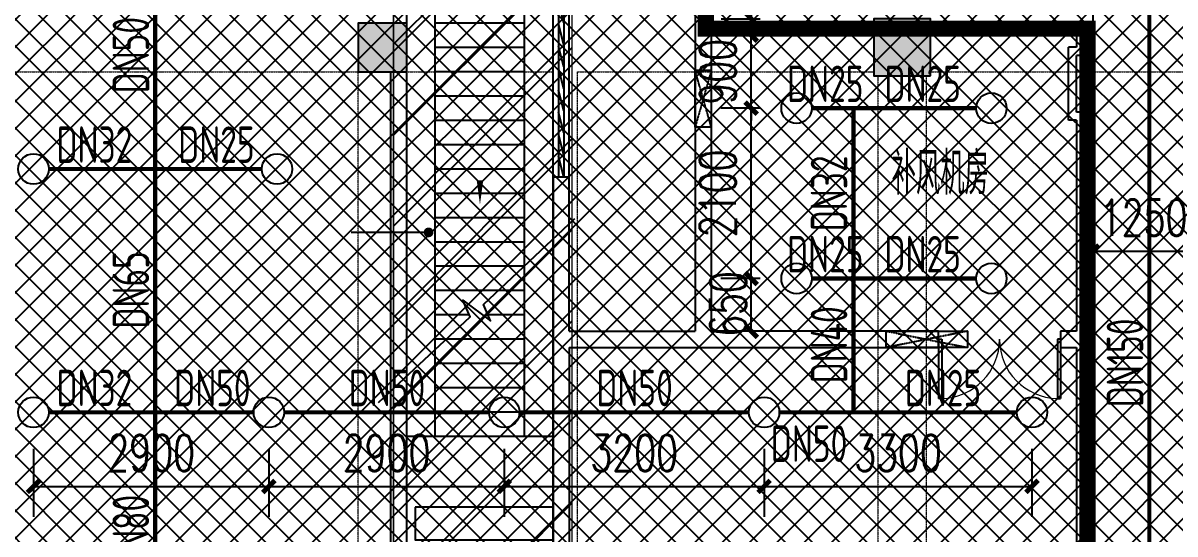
# Model space of a CAD drawing. Extents: x 6824721 to 16538177, y 2478193 to 6665639.
# Drawn here: x 8711935 to 8726125, y 2813701 to 2820001 of the extents above; entities that cross this region are included whole.
import ezdxf

# ---------------------------------------------------------------- set-up
doc = ezdxf.new("R2010")
doc.units = 0
doc.header["$LTSCALE"] = 10
doc.linetypes.add('DASH', pattern=[0.35, 0.25, -0.1])
for name, color, linetype in [('0-wo', 8, 'Continuous'), ('PUB_HATCH', 8, 'Continuous'), ('S-梁-虚线', 4, 'DASH'), ('W-EQUIP_喷头', 7, 'Continuous'), ('W-PIPE-喷淋', 6, 'Continuous'), ('W-PIPE-喷淋中', 6, 'Continuous'), ('W-TEXT_喷淋', 7, 'Continuous'), ('W-TWT_DIM', 3, 'Continuous'), ('WALL', 9, 'Continuous'), ('画水辅助', 6, 'Continuous')]:
    doc.layers.add(name, color=color, linetype=linetype)
doc.layers.add('钢梁', color=141, linetype='Continuous', lineweight=18)
doc.styles.add('8B2_02', font='tssdeng.shx', dxfattribs={"width": 0.7, "bigfont": 'TSSDCHN.shx'})
doc.styles.add('_TCH_DIM_T3', font='SIMPLEX', dxfattribs={"width": 0.705882, "bigfont": 'GBCBIG'})
doc.dimstyles.new('_TWT_ARCH&&150', dxfattribs={"dimtxt": 446.25, "dimasz": 150, "dimexe": 375, "dimexo": 450, "dimgap": 189.375, "dimtad": 1, "dimdec": 0, "dimzin": 0, "dimdsep": 46, "dimtxsty": '_TCH_DIM_T3', "dimblk": 'ARCHTICK', "dimcen": 0.09, "dimclrt": 7, "dimazin": 2, "dimtfac": 1, "dimtdec": 0, "dimtix": 1, "dimtmove": 2, "dimatfit": 3, "dimfxl": 0, "dimtolj": 1, "dimtzin": 0, "dimarcsym": 0})

# ---------------------------------------------------------------- blocks, each defined once
blk = doc.blocks.new('A$C405108C4')
at = {"color": 252, "linetype": 'DASH'}
for points in [[(11850, -124733), (11650, -125433)], [(11850, -125433), (11650, -124733)], [(15005, -127950), (14005, -128150)], [(14005, -127950), (15005, -128150)]]:
    blk.add_lwpolyline(points, dxfattribs=at)
at = {"layer": '画水辅助', "color": 4}
for points in [[(11650, -124733), (11850, -124733), (11850, -125433), (11650, -125433)], [(14005, -127950), (15005, -127950), (15005, -128150), (14005, -128150)]]:
    blk.add_lwpolyline(points, close=True, dxfattribs=at)
blk = doc.blocks.new('_FZH')
blk.add_lwpolyline([(-0.5, -0.5), (0.5, -0.5), (0.5, 0.5), (-0.5, 0.5)], close=True)
at = {"layer": 'PUB_HATCH'}
blk.add_solid([(-0.5, -0.5), (0.5, -0.5), (-0.5, 0.5), (0.5, 0.5)], dxfattribs=at)
blk = doc.blocks.new('$WINLIB2D$00000039')
at = {"color": 0}
for points in [[(-0.5, 0.5), (-0.5, -0.5)], [(0.5, 0.5), (-0.5, 0.5)], [(0.5, -0.5), (0.5, 0.5)], [(-0.5, 0.1667), (0.5, 0.1667)], [(-0.3839, -0.1667), (-0.448, 0.1667)], [(-0.3159, -0.1667), (-0.38, 0.1667)], [(-0.2479, -0.1667), (-0.312, 0.1667)], [(-0.1799, -0.1667), (-0.244, 0.1667)], [(-0.1119, -0.1667), (-0.176, 0.1667)], [(-0.0439, -0.1667), (-0.108, 0.1667)], [(0.0241, -0.1667), (-0.04, 0.1667)], [(0.0921, -0.1667), (0.028, 0.1667)], [(0.16, -0.1667), (0.0959, 0.1667)], [(0.228, -0.1667), (0.1639, 0.1667)], [(0.296, -0.1667), (0.2319, 0.1667)], [(0.364, -0.1667), (0.2999, 0.1667)], [(0.432, -0.1667), (0.3679, 0.1667)], [(0.5, -0.1667), (0.4359, 0.1667)], [(-0.4519, -0.1667), (-0.5, 0.0836)], [(-0.5, -0.1667), (0.5, -0.1667)], [(0.5, -0.5), (-0.5, -0.5)]]:
    blk.add_lwpolyline(points, dxfattribs=at)
blk = doc.blocks.new('$DorLib2D$00000002')
for p, q in [((-0.5, 0), (-0.5, 0.4875)), ((-0.475, 0.4875), (-0.5, 0.4875)), ((-0.475, 0), (-0.475, 0.4875)), ((0.475, 0), (0.475, 0.4875)), ((0.475, 0.4875), (0.5, 0.4875)), ((0.5, 0), (0.5, 0.4875)), ((-0.5, 0), (-0.475, 0)), ((0.5, 0), (0.475, 0))]:
    blk.add_line(p, q)
at = {"lineweight": 13}
for centre, start, end in [((-0.4875, 0), 0, 88.53072), ((0.4875, 0), 91.46928, 180)]:
    blk.add_arc(centre, 0.4875, start, end, dxfattribs=at)
blk = doc.blocks.new('jkytk')
h = blk.add_hatch()
h.set_pattern_fill('ANSI31', color=252, scale=500)
h.set_pattern_definition([(45, (8493122.4, 3120586.9), (-561.266, 561.266), [])])
h.paths.add_polyline_path([(8411114, 2815627), (8411114, 2830527), (8409964, 2830527), (8409964, 2832927), (8413314, 2832927), (8413314, 2815627)])
at = {"color": 1, "const_width": 20}
blk.add_lwpolyline([(8411114, 2815627), (8411114, 2830527), (8409964, 2830527), (8409964, 2832927), (8413314, 2832927), (8413314, 2815627), (8411114, 2815627)], dxfattribs=at)
at = {"layer": 'WALL', "color": 1, "const_width": 200}
for points in [[(8397664, 2936327), (8397664, 2880827), (8403014, 2880827), (8403014, 2877127), (8414015, 2877127), (8414015, 2855577), (8419664, 2855577), (8419664, 2833027), (8414964, 2833027), (8414964, 2828577), (8419664, 2828577), (8419664, 2819527)], [(8397664, 2833027), (8397664, 2796726), (8417164, 2796726), (8417164, 2801677), (8425839, 2801652), (8425839, 2802402), (8425839, 2819527), (8419664, 2819527), (8419664, 2828577), (8414964, 2828577), (8414964, 2833027), (8397664, 2833027)]]:
    blk.add_lwpolyline(points, dxfattribs=at)
blk = doc.blocks.new('LIANGMOBAN')
at = {"layer": 'S-梁-虚线', "color": 8, "lineweight": 18}
for p, q in [((1839391, 105428), (1846591, 105428)), ((1846591, 97028), (1846591, 105428)), ((1847191, 105428), (1848991, 105428)), ((1847191, 98653), (1847191, 105428)), ((1848991, 105428), (1848991, 98653)), ((1849291, 105428), (1852941, 105428)), ((1849291, 97028), (1849291, 105428)), ((1852991, 105378), (1852991, 97078)), ((1853591, 97078), (1853591, 105378)), ((1853641, 105428), (1861266, 105428))]:
    blk.add_line(p, q, dxfattribs=at)
blk = doc.blocks.new('_ArchTick')
at = {"color": 0, "linetype": 'ByBlock', "const_width": 0.4}
blk.add_lwpolyline([(-0.5, -0.5), (0.5, 0.5)], dxfattribs=at)
blk = doc.blocks.new('*D777')
at = {"layer": 'Defpoints', "color": 0, "transparency": 16777216}
for p in [(8712064, 2815201), (8714964, 2815201), (8714964, 2814288)]:
    blk.add_point(p, dxfattribs=at)
at = {"layer": 'W-TWT_DIM', "color": 0, "lineweight": -2, "transparency": 16777216}
for p, q in [((8712064, 2814751), (8712064, 2813913)), ((8714964, 2814751), (8714964, 2813913)), ((8712064, 2814288), (8714964, 2814288))]:
    blk.add_line(p, q, dxfattribs=at)
at = {"layer": 'W-TWT_DIM', "color": 0, "lineweight": -2, "transparency": 16777216, "xscale": 150, "yscale": 150, "zscale": 150, "rotation": 180}
blk.add_blockref('_ArchTick', (8712064, 2814288), dxfattribs=at)
at = {"layer": 'W-TWT_DIM', "color": 0, "lineweight": -2, "transparency": 16777216, "xscale": 150, "yscale": 150, "zscale": 150}
blk.add_blockref('_ArchTick', (8714964, 2814288), dxfattribs=at)
at = {"layer": 'W-TWT_DIM', "color": 7, "transparency": 16777216, "insert": (8713514, 2814700), "char_height": 446.2, "attachment_point": 5, "style": '_TCH_DIM_T3'}
blk.add_mtext('\\A1;2900', dxfattribs=at)
blk = doc.blocks.new('*D778')
at = {"layer": 'Defpoints', "color": 0, "transparency": 16777216}
for p in [(8714964, 2815201), (8717864, 2815201), (8717864, 2814288)]:
    blk.add_point(p, dxfattribs=at)
at = {"layer": 'W-TWT_DIM', "color": 0, "lineweight": -2, "transparency": 16777216}
for p, q in [((8714964, 2814751), (8714964, 2813913)), ((8717864, 2814751), (8717864, 2813913)), ((8714964, 2814288), (8717864, 2814288))]:
    blk.add_line(p, q, dxfattribs=at)
at = {"layer": 'W-TWT_DIM', "color": 0, "lineweight": -2, "transparency": 16777216, "xscale": 150, "yscale": 150, "zscale": 150, "rotation": 180}
blk.add_blockref('_ArchTick', (8714964, 2814288), dxfattribs=at)
at = {"layer": 'W-TWT_DIM', "color": 0, "lineweight": -2, "transparency": 16777216, "xscale": 150, "yscale": 150, "zscale": 150}
blk.add_blockref('_ArchTick', (8717864, 2814288), dxfattribs=at)
at = {"layer": 'W-TWT_DIM', "color": 7, "transparency": 16777216, "insert": (8716414, 2814700), "char_height": 446.2, "attachment_point": 5, "style": '_TCH_DIM_T3'}
blk.add_mtext('\\A1;2900', dxfattribs=at)
blk = doc.blocks.new('*D779')
at = {"layer": 'Defpoints', "color": 0, "transparency": 16777216}
for p in [(8717864, 2815201), (8721064, 2815201), (8721064, 2814288)]:
    blk.add_point(p, dxfattribs=at)
at = {"layer": 'W-TWT_DIM', "color": 0, "lineweight": -2, "transparency": 16777216}
for p, q in [((8717864, 2814751), (8717864, 2813913)), ((8721064, 2814751), (8721064, 2813913)), ((8717864, 2814288), (8721064, 2814288))]:
    blk.add_line(p, q, dxfattribs=at)
at = {"layer": 'W-TWT_DIM', "color": 0, "lineweight": -2, "transparency": 16777216, "xscale": 150, "yscale": 150, "zscale": 150, "rotation": 180}
blk.add_blockref('_ArchTick', (8717864, 2814288), dxfattribs=at)
at = {"layer": 'W-TWT_DIM', "color": 0, "lineweight": -2, "transparency": 16777216, "xscale": 150, "yscale": 150, "zscale": 150}
blk.add_blockref('_ArchTick', (8721064, 2814288), dxfattribs=at)
at = {"layer": 'W-TWT_DIM', "color": 7, "transparency": 16777216, "insert": (8719464, 2814700), "char_height": 446.2, "attachment_point": 5, "style": '_TCH_DIM_T3'}
blk.add_mtext('\\A1;3200', dxfattribs=at)
blk = doc.blocks.new('*D780')
at = {"layer": 'Defpoints', "color": 0, "transparency": 16777216}
for p in [(8721064, 2815201), (8724364, 2815201), (8724364, 2814288)]:
    blk.add_point(p, dxfattribs=at)
at = {"layer": 'W-TWT_DIM', "color": 0, "lineweight": -2, "transparency": 16777216}
for p, q in [((8721064, 2814751), (8721064, 2813913)), ((8724364, 2814751), (8724364, 2813913)), ((8721064, 2814288), (8724364, 2814288))]:
    blk.add_line(p, q, dxfattribs=at)
at = {"layer": 'W-TWT_DIM', "color": 0, "lineweight": -2, "transparency": 16777216, "xscale": 150, "yscale": 150, "zscale": 150, "rotation": 180}
blk.add_blockref('_ArchTick', (8721064, 2814288), dxfattribs=at)
at = {"layer": 'W-TWT_DIM', "color": 0, "lineweight": -2, "transparency": 16777216, "xscale": 150, "yscale": 150, "zscale": 150}
blk.add_blockref('_ArchTick', (8724364, 2814288), dxfattribs=at)
at = {"layer": 'W-TWT_DIM', "color": 7, "transparency": 16777216, "insert": (8722714, 2814700), "char_height": 446.2, "attachment_point": 5, "style": '_TCH_DIM_T3'}
blk.add_mtext('\\A1;3300', dxfattribs=at)
blk = doc.blocks.new('*D912')
at = {"layer": 'Defpoints', "color": 0, "transparency": 16777216}
for p in [(8720906, 2816851), (8721464, 2816851), (8721464, 2816201)]:
    blk.add_point(p, dxfattribs=at)
at = {"layer": 'W-TWT_DIM', "color": 0, "lineweight": -2, "transparency": 16777216}
for p, q in [((8721014, 2816851), (8720531, 2816851)), ((8720906, 2816201), (8720906, 2816851)), ((8721014, 2816201), (8720531, 2816201))]:
    blk.add_line(p, q, dxfattribs=at)
at = {"layer": 'W-TWT_DIM', "color": 0, "lineweight": -2, "transparency": 16777216, "xscale": 150, "yscale": 150, "zscale": 150}
for p, rotation in [((8720906, 2816851), 90), ((8720906, 2816201), 270)]:
    blk.add_blockref('_ArchTick', p, dxfattribs=dict(at, rotation=rotation))
at = {"layer": 'W-TWT_DIM', "color": 7, "transparency": 16777216, "insert": (8720621, 2816537), "char_height": 446.2, "attachment_point": 5, "rotation": 90, "style": '_TCH_DIM_T3'}
blk.add_mtext('\\A1;650', dxfattribs=at)
blk = doc.blocks.new('*D913')
at = {"layer": 'Defpoints', "color": 0, "transparency": 16777216}
for p in [(8720906, 2818951), (8721464, 2818951), (8721464, 2816851)]:
    blk.add_point(p, dxfattribs=at)
at = {"layer": 'W-TWT_DIM', "color": 0, "lineweight": -2, "transparency": 16777216}
for p, q in [((8721014, 2818951), (8720531, 2818951)), ((8720906, 2816851), (8720906, 2818951)), ((8721014, 2816851), (8720531, 2816851))]:
    blk.add_line(p, q, dxfattribs=at)
at = {"layer": 'W-TWT_DIM', "color": 0, "lineweight": -2, "transparency": 16777216, "xscale": 150, "yscale": 150, "zscale": 150}
for p, rotation in [((8720906, 2818951), 90), ((8720906, 2816851), 270)]:
    blk.add_blockref('_ArchTick', p, dxfattribs=dict(at, rotation=rotation))
at = {"layer": 'W-TWT_DIM', "color": 7, "transparency": 16777216, "insert": (8720494, 2817901), "char_height": 446.2, "attachment_point": 5, "rotation": 90, "style": '_TCH_DIM_T3'}
blk.add_mtext('\\A1;2100', dxfattribs=at)
blk = doc.blocks.new('*D914')
at = {"layer": 'Defpoints', "color": 0, "transparency": 16777216}
for p in [(8720906, 2819851), (8721464, 2819851), (8721464, 2818951)]:
    blk.add_point(p, dxfattribs=at)
at = {"layer": 'W-TWT_DIM', "color": 0, "lineweight": -2, "transparency": 16777216}
for p, q in [((8720906, 2819851), (8720906, 2820001)), ((8721014, 2819851), (8720531, 2819851)), ((8720906, 2818951), (8720906, 2819851)), ((8721014, 2818951), (8720531, 2818951)), ((8720906, 2818951), (8720906, 2818801))]:
    blk.add_line(p, q, dxfattribs=at)
at = {"layer": 'W-TWT_DIM', "color": 0, "lineweight": -2, "transparency": 16777216, "xscale": 150, "yscale": 150, "zscale": 150}
for p, rotation in [((8720906, 2819851), 270), ((8720906, 2818951), 90)]:
    blk.add_blockref('_ArchTick', p, dxfattribs=dict(at, rotation=rotation))
at = {"layer": 'W-TWT_DIM', "color": 7, "transparency": 16777216, "insert": (8720494, 2819401), "char_height": 446.2, "attachment_point": 5, "rotation": 90, "style": '_TCH_DIM_T3'}
blk.add_mtext('\\A1;900', dxfattribs=at)
blk = doc.blocks.new('*D1044')
at = {"layer": 'Defpoints', "color": 0, "transparency": 16777216}
for p in [(8720909, 2820951), (8721464, 2820951), (8721464, 2820051)]:
    blk.add_point(p, dxfattribs=at)
at = {"layer": 'W-TWT_DIM', "color": 0, "lineweight": -2, "transparency": 16777216}
for p, q in [((8720909, 2820951), (8720909, 2821101)), ((8721014, 2820951), (8720534, 2820951)), ((8720909, 2820051), (8720909, 2820951)), ((8721014, 2820051), (8720534, 2820051)), ((8720909, 2820051), (8720909, 2819901))]:
    blk.add_line(p, q, dxfattribs=at)
at = {"layer": 'W-TWT_DIM', "color": 0, "lineweight": -2, "transparency": 16777216, "xscale": 150, "yscale": 150, "zscale": 150}
for p, rotation in [((8720909, 2820951), 270), ((8720909, 2820051), 90)]:
    blk.add_blockref('_ArchTick', p, dxfattribs=dict(at, rotation=rotation))
at = {"layer": 'W-TWT_DIM', "color": 7, "transparency": 16777216, "insert": (8720497, 2820501), "char_height": 446.2, "attachment_point": 5, "rotation": 90, "style": '_TCH_DIM_T3'}
blk.add_mtext('\\A1;900', dxfattribs=at)
blk = doc.blocks.new('*D1325')
at = {"layer": 'Defpoints', "color": 0, "transparency": 16777216}
for p in [(8725114, 2818201), (8726364, 2818201), (8726364, 2817188)]:
    blk.add_point(p, dxfattribs=at)
at = {"layer": 'W-TWT_DIM', "color": 0, "lineweight": -2, "transparency": 16777216}
for p, q in [((8725114, 2817751), (8725114, 2816813)), ((8726364, 2817751), (8726364, 2816813)), ((8725114, 2817188), (8724964, 2817188)), ((8725114, 2817188), (8726364, 2817188)), ((8726364, 2817188), (8726514, 2817188))]:
    blk.add_line(p, q, dxfattribs=at)
at = {"layer": 'W-TWT_DIM', "color": 0, "lineweight": -2, "transparency": 16777216, "xscale": 150, "yscale": 150, "zscale": 150}
blk.add_blockref('_ArchTick', (8725114, 2817188), dxfattribs=at)
at = {"layer": 'W-TWT_DIM', "color": 0, "lineweight": -2, "transparency": 16777216, "xscale": 150, "yscale": 150, "zscale": 150, "rotation": 180}
blk.add_blockref('_ArchTick', (8726364, 2817188), dxfattribs=at)
at = {"layer": 'W-TWT_DIM', "color": 7, "transparency": 16777216, "insert": (8725739, 2817601), "char_height": 446.2, "attachment_point": 5, "style": '_TCH_DIM_T3'}
blk.add_mtext('\\A1;1250', dxfattribs=at)
blk = doc.blocks.new('$TwtSys$00000125')
blk.add_circle((0, 0, 0), 1)

msp = doc.modelspace()

# ---------------------------------------------------------------- hatches: boundary and pattern name
h = msp.add_hatch()
h.set_pattern_fill('ANSI37', color=8, scale=150)
h.set_pattern_definition([(45, (8303016.86, 2710265.2), (-168.3798, 168.3798), []), (135, (8303016.86, 2710265.2), (-168.3798, -168.3798), [])])
h.paths.add_polyline_path([(8824414.1, 2949451.5), (8824414.1, 2935151.5), (8842714.1, 2935151.5), (8842714.1, 2879526.5), (8827964.1, 2879526.5), (8827964.1, 2881476.5), (8830839.1, 2881476.5), (8830939.1, 2886876.5), (8804334.6, 2886876.5), (8804142.3, 2820149.7), (8833564.1, 2820152.3), (8833564.1, 2817714.5), (8841204.8, 2810768), (8839163.9, 2808501.4), (8843102.6, 2804955), (8820829.2, 2780217.9), (8820829.2, 2770055.4), (8785124.6, 2730401.5), (8708264.1, 2730401.5), (8708264.1, 2736351.5), (8695014.1, 2750701.5), (8695014.1, 2775001.5), (8703014.1, 2775002.8), (8703014.1, 2949451.5), (8712039.3, 2949451.5)])

# ---------------------------------------------------------------- linework, layer by layer
at = {"layer": '0-wo', "color": 8}
for p, q in [((8720214.1, 2824301.5), (8720214.1, 2819951.5)), ((8725114.1, 2822451.5), (8725114.1, 2819951.5)), ((8716664.1, 2815648.7), (8716664.1, 2820601.5)), ((8717014.1, 2815977.2), (8717014.1, 2820601.5)), ((8718114.1, 2817001.5), (8718114.1, 2820601.5)), ((8718464.1, 2817337.7), (8718464.1, 2820601.5)), ((8718114.1, 2820001.5), (8717014.1, 2820001.5)), ((8720214.1, 2819951.5), (8720214.1, 2816201.5)), ((8720414.1, 2819851.5), (8722414.1, 2819851.5)), ((8720414.1, 2819851.5), (8720414.1, 2816201.5)), ((8723114.1, 2819851.5), (8724114.1, 2819851.5)), ((8724114.1, 2819851.5), (8724914.1, 2819851.5)), ((8724914.1, 2819851.5), (8724914.1, 2819703)), ((8725114.1, 2819951.5), (8725114.1, 2819603)), ((8718114.1, 2819701.5), (8717014.1, 2819701.5)), ((8724814.1, 2818803), (8724814.1, 2819703)), ((8724914.1, 2819703), (8724814.1, 2819703)), ((8724914.1, 2818903), (8724914.1, 2819603)), ((8725114.1, 2819603), (8724914.1, 2819603)), ((8716464.1, 2811001.5), (8716464.1, 2819401.5)), ((8716664.1, 2811001.5), (8716664.1, 2819401.5)), ((8718114.1, 2819401.5), (8717014.1, 2819401.5)), ((8718114.1, 2819101.5), (8717014.1, 2819101.5)), ((8725114.1, 2818903), (8724914.1, 2818903)), ((8725114.1, 2818903), (8725114.1, 2816101.5)), ((8718114.1, 2818801.5), (8717014.1, 2818801.5)), ((8724914.1, 2818803), (8724814.1, 2818803)), ((8724914.1, 2818803), (8724914.1, 2816201.5)), ((8718114.1, 2818501.5), (8717014.1, 2818501.5)), ((8718114.1, 2818201.5), (8717014.1, 2818201.5)), ((8718664.1, 2818101.5), (8718464.1, 2818101.5)), ((8718464.1, 2818101.5), (8718464.1, 2816101.5)), ((8718664.1, 2816201.5), (8718664.1, 2818101.5)), ((8718114.1, 2817901.5), (8717014.1, 2817901.5)), ((8718114.1, 2817601.5), (8717014.1, 2817601.5)), ((8716931, 2817420.2), (8715976.2, 2817420.2)), ((8716931, 2817420.2), (8715976.2, 2817420.2)), ((8716931, 2817420.2), (8715976.2, 2817420.2)), ((8718114.1, 2817301.5), (8717014.1, 2817301.5)), ((8718114.1, 2817001.5), (8717014.1, 2817001.5)), ((8717786, 2816701.5), (8717014.1, 2816701.5)), ((8717431.7, 2816401.5), (8717014.1, 2816401.5)), ((8718664.1, 2816201.5), (8720214.1, 2816201.5)), ((8723214.1, 2816201.5), (8720414.1, 2816201.5)), ((8723214.1, 2816001.5), (8723214.1, 2816201.5)), ((8724914.1, 2816201.5), (8724714.1, 2816201.5)), ((8724714.1, 2816201.5), (8724714.1, 2816001.5)), ((8717146.6, 2816101.5), (8717014.1, 2816101.5)), ((8718464.1, 2816101.5), (8718464.1, 2811001.5)), ((8725114.1, 2816101.5), (8725114.1, 2811001.5)), ((8718664.1, 2816001.5), (8720314.1, 2816001.5)), ((8718664.1, 2816001.5), (8718664.1, 2811001.5)), ((8720314.1, 2816001.5), (8723214.1, 2816001.5)), ((8724714.1, 2816001.5), (8724914.1, 2816001.5)), ((8724914.1, 2816001.5), (8724914.1, 2810801.5))]:
    msp.add_line(p, q, dxfattribs=at)
at = {"layer": '0-wo', "color": 8, "linetype": 'DASH', "lineweight": -3, "ltscale": 2}
for p, q in [((8718464.1, 2791801.5), (8718464.1, 2817337.7)), ((8718114.1, 2814901.5), (8718114.1, 2817001.5)), ((8718114.1, 2816701.5), (8717786, 2816701.5)), ((8718114.1, 2816401.5), (8717662.9, 2816401.5)), ((8718114.1, 2816101.5), (8717146.6, 2816101.5)), ((8717014.1, 2814901.5), (8717014.1, 2815977.2)), ((8718114.1, 2815801.5), (8717014.1, 2815801.5)), ((8716664.1, 2791801.5), (8716664.1, 2815648.7)), ((8718114.1, 2815501.5), (8717014.1, 2815501.5)), ((8718114.1, 2815201.5), (8717014.1, 2815201.5)), ((8718464.1, 2814901.5), (8716664.1, 2814901.5))]:
    msp.add_line(p, q, dxfattribs=at)
at = {"layer": '0-wo', "color": 8}
msp.add_lwpolyline([(8717564.1, 2820602.6, 0, 0, 0), (8717564.1, 2817760.9, 0, 80, 0), (8717564.1, 2818060.9, 0, 0, 0)], format="xyseb", dxfattribs=at)
for points in [[(8716314.6, 2815320.8), (8717441.6, 2816378.3), (8717353.6, 2816583.7), (8717695, 2816328.1), (8717605.7, 2816532.3), (8718732.7, 2817589.8)], [(8716764.1, 2814030.9), (8716764.1, 2813630.9), (8718464.1, 2813630.9), (8718464.1, 2814030.9), (8716764.1, 2814030.9)]]:
    msp.add_lwpolyline(points, dxfattribs=at)
at = {"layer": '0-wo', "color": 8, "const_width": 60}
msp.add_lwpolyline([(8716961, 2817420.2, 1), (8716901, 2817420.2, 1)], format="xyb", close=True, dxfattribs=at)
msp.add_lwpolyline([(8716961, 2817420.2, 1), (8716901, 2817420.2, 1)], format="xyb", close=True, dxfattribs=at)
msp.add_lwpolyline([(8716961, 2817420.2, 1), (8716901, 2817420.2, 1)], format="xyb", close=True, dxfattribs=at)
msp.add_lwpolyline([(8716961, 2817420.2, 1), (8716901, 2817420.2, 1)], format="xyb", close=True, dxfattribs=at)
at = {"layer": 'W-PIPE-喷淋', "ltscale": 1.5, "const_width": 52.5}
for points in [[(8721651.6, 2818951.5), (8722164.1, 2818951.5)], [(8722164.1, 2818951.5), (8722164.1, 2816851.5)], [(8722164.1, 2818951.5), (8723676.6, 2818951.5)], [(8721651.6, 2816851.5), (8722164.1, 2816851.5)], [(8722164.1, 2816851.5), (8723676.6, 2816851.5)]]:
    msp.add_lwpolyline(points, dxfattribs=at)
at = {"layer": 'W-PIPE-喷淋中', "ltscale": 1.5, "const_width": 52.5}
for points in [[(8725809.5, 2808437.8), (8725809.5, 2823268.4)], [(8713564.1, 2818201.5), (8713564.1, 2821001.5)], [(8712251.6, 2818201.5), (8713564.1, 2818201.5)], [(8713564.1, 2818201.5), (8714876.6, 2818201.5)], [(8713564.1, 2818201.5), (8713564.1, 2815201.5)], [(8722164.1, 2816851.5), (8722164.1, 2815201.5)], [(8713564.1, 2815201.5), (8712251.6, 2815201.5)], [(8714776.6, 2815201.5), (8713564.1, 2815201.5)], [(8713564.1, 2815201.5), (8713564.1, 2812201.5)], [(8715151.6, 2815201.5), (8717676.6, 2815201.5)], [(8718051.6, 2815201.5), (8720876.6, 2815201.5)], [(8721251.6, 2815201.5), (8722164.1, 2815201.5)], [(8722164.1, 2815201.5), (8724176.6, 2815201.5)]]:
    msp.add_lwpolyline(points, dxfattribs=at)

# ---------------------------------------------------------------- block references
msp.add_blockref('jkytk', (305383.7, -8645.8))
at = {"layer": '0-wo', "color": 8}
msp.add_blockref('A$C405108C4', (8708564.1, 2944151.5), dxfattribs=at)
for name, p, xscale, yscale, zscale, rotation in [('$WINLIB2D$00000039', (8718564.1, 2820101.5), 4000, -200, 4000, 270), ('_FZH', (8716364.1, 2819701.5), 600, 600, 600, 90), ('_FZH', (8722764.1, 2819701.5), 700, 700, 700, 90)]:
    msp.add_blockref(name, p, dxfattribs=dict(at, xscale=xscale, yscale=yscale, zscale=zscale, rotation=rotation))
at = {"layer": '0-wo', "color": 8, "xscale": -1500, "yscale": -1500, "zscale": 200}
msp.add_blockref('$DorLib2D$00000002', (8723964.1, 2816101.5), dxfattribs=at)
at = {"layer": 'W-EQUIP_喷头', "xscale": 187.5, "yscale": 187.5, "zscale": 187.5}
for p in [(8721464.1, 2818951.5), (8723864.1, 2818951.5), (8712064.1, 2818201.5), (8715064.1, 2818201.5), (8721464.1, 2816851.5), (8723864.1, 2816851.5), (8712064.1, 2815201.5), (8714964.1, 2815201.5), (8717864.1, 2815201.5), (8721064.1, 2815201.5), (8724364.1, 2815201.5)]:
    msp.add_blockref('$TwtSys$00000125', p, dxfattribs=at)
at = {"layer": '钢梁', "color": 6}
msp.add_blockref('LIANGMOBAN', (6869472.7, 2713973), dxfattribs=at)

# ---------------------------------------------------------------- texts
at = {"layer": '0-wo', "color": 6, "style": '8B2_02', "width": 0.6}
msp.add_text('补风机房', height=525, dxfattribs=at).set_placement((8722635.6, 2817885.3, 0))
at = {"layer": 'W-TEXT_喷淋', "style": '8B2_02', "width": 0.7}
for s, p in [('DN50', (8713489.1, 2819135)), ('DN32', (8722089.1, 2817435)), ('DN65', (8713489.1, 2816235)), ('DN40', (8722089.1, 2815560)), ('DN150', (8725734.5, 2815265.5)), ('DN80', (8713489.1, 2813235))]:
    msp.add_text(s, height=450, rotation=90, dxfattribs=at).set_placement(p)
for s, p in [('DN25', (8721347.6, 2819026.5)), ('DN25', (8722547.6, 2819026.5)), ('DN32', (8712347.6, 2818276.5)), ('DN25', (8713847.6, 2818276.5)), ('DN25', (8721347.6, 2816926.5)), ('DN25', (8722547.6, 2816926.5)), ('DN32', (8712347.6, 2815276.5)), ('DN50', (8713797.6, 2815276.5)), ('DN50', (8715947.6, 2815276.5)), ('DN50', (8718997.6, 2815276.5)), ('DN25', (8722797.6, 2815276.5)), ('DN50', (8721147.6, 2814589.6))]:
    msp.add_text(s, height=450, dxfattribs=at).set_placement(p)

# ---------------------------------------------------------------- dimensions: what is measured, and where the dimension line sits
at = {"layer": 'W-TWT_DIM'}
for p1, p2, distance, picture, middle in [((8721464.1, 2820051.5), (8721464.1, 2820951.5), 554.9, '*D1044', (8720496.6, 2820501.5)), ((8721464.1, 2818951.5), (8721464.1, 2819851.5), 557.8, '*D914', (8720493.7, 2819401.5)), ((8721464.1, 2816851.5), (8721464.1, 2818951.5), 557.8, '*D913', (8720493.7, 2817901.5)), ((8725114.1, 2818201.5), (8726364.1, 2818201.5), -1013.1, '*D1325', (8725739.1, 2817600.8)), ((8712064.1, 2815201.5), (8714964.1, 2815201.5), -913.6, '*D777', (8713514.1, 2814700.3)), ((8714964.1, 2815201.5), (8717864.1, 2815201.5), -913.6, '*D778', (8716414.1, 2814700.3)), ((8717864.1, 2815201.5), (8721064.1, 2815201.5), -913.6, '*D779', (8719464.1, 2814700.3)), ((8721064.1, 2815201.5), (8724364.1, 2815201.5), -913.6, '*D780', (8722714.1, 2814700.3))]:
    dim = msp.add_aligned_dim(p1=p1, p2=p2, distance=distance, dimstyle='_TWT_ARCH&&150', dxfattribs=at)
    dim.commit()
    dim.dimension.update_dxf_attribs({"geometry": picture, "text_midpoint": middle})
dim = msp.add_linear_dim(base=(8720906.2, 2816851.5), p1=(8721464.1, 2816201.5), p2=(8721464.1, 2816851.5), angle=90, dimstyle='_TWT_ARCH&&150', dxfattribs=at)
dim.commit()
dim.dimension.update_dxf_attribs({"geometry": '*D912', "text_midpoint": (8720621.2, 2816536.5), "dimtype": 129})

doc.saveas('drawing.dxf')
